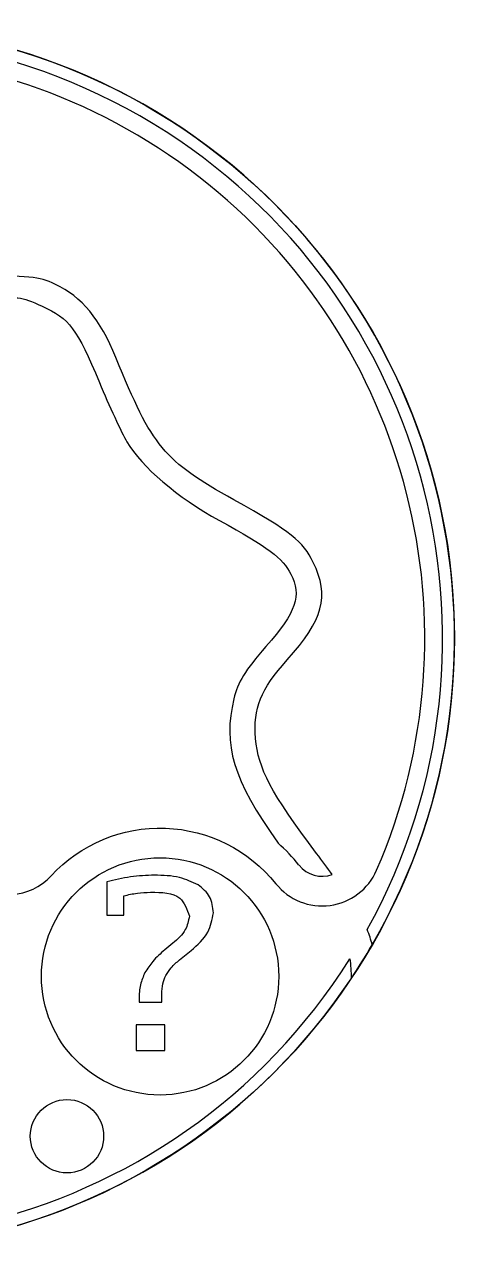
# Model space of a CAD drawing. Header units: millimetres. Extents: x -20.7 to 20.7, y -20.7 to 20.7.
# Drawn here: x 6.19 to 20.68, y -20.68 to 20.68 of the extents above; entities that cross this region are included whole.
import ezdxf

# ---------------------------------------------------------------- set-up
doc = ezdxf.new("R2010")
doc.units = ezdxf.units.MM
doc.layers.get('0').update_dxf_attribs({"linetype": 'CONTINUOUS'})

msp = doc.modelspace()

# ---------------------------------------------------------------- linework, layer by layer
for p, q in [((8.966, -8.224), (8.966, -9.351)), ((8.966, -8.224), (8.966, -9.351)), ((8.966, -8.224), (8.966, -9.351)), ((9.542, -9.351), (9.542, -8.691)), ((9.542, -9.351), (9.542, -8.691)), ((9.542, -9.351), (9.542, -8.691)), ((8.966, -9.351), (9.542, -9.351)), ((8.966, -9.351), (9.542, -9.351)), ((8.966, -9.351), (9.542, -9.351)), ((11.191, -10.292), (10.918, -10.518)), ((11.191, -10.292), (10.918, -10.518)), ((11.191, -10.292), (10.918, -10.518)), ((11.422, -10.851), (11.809, -10.539)), ((11.422, -10.851), (11.809, -10.539)), ((11.422, -10.851), (11.809, -10.539)), ((10.053, -12.168), (10.053, -12.277)), ((10.053, -12.168), (10.053, -12.277)), ((10.053, -12.168), (10.053, -12.277)), ((10.053, -12.277), (10.821, -12.277)), ((10.053, -12.277), (10.821, -12.277)), ((10.053, -12.277), (10.821, -12.277)), ((10.821, -12.277), (10.821, -12.001)), ((10.821, -12.277), (10.821, -12.001)), ((10.821, -12.277), (10.821, -12.001))]:
    msp.add_line(p, q)
for points in [[(-7.091, -8.016, 0.393426), (-4.373, -8.219, -0.35083), (4.373, -8.219, 0.393426), (7.091, -8.016, -0.458612), (14.665, -8.285, 0.565024), (18.061, -7.83, 1.523453), (-18.061, -7.83, 0.565024), (-14.665, -8.285, -0.458612)], [(-18.061, -7.83, 0.565024), (-14.665, -8.285, -0.458612), (-7.091, -8.016, 0.393426), (-4.373, -8.219, -0.35083), (4.373, -8.219, 0.393426), (7.091, -8.016, -0.458612), (14.665, -8.285, 0.565024), (18.061, -7.83, 1.523453)], [(-18.061, -7.83, 0.565024), (-14.665, -8.285, -0.458612), (-7.091, -8.016, 0.393426), (-4.373, -8.219, -0.35083), (4.373, -8.219, 0.393426), (7.091, -8.016, -0.458612), (14.665, -8.285, 0.565024), (18.061, -7.83, 1.523453)], [(-18.061, -7.83, 0.565024), (-14.665, -8.285, -0.458612), (-7.091, -8.016, 0.393426), (-4.373, -8.219, -0.35083), (4.373, -8.219, 0.393426), (7.091, -8.016, -0.458612), (14.665, -8.285, 0.565024), (18.061, -7.83, 1.523453)], [(-18.061, -7.83, 0.565024), (-14.665, -8.285, -0.458612), (-7.091, -8.016, 0.393426), (-4.373, -8.219, -0.35083), (4.373, -8.219, 0.393426), (7.091, -8.016, -0.458612), (14.665, -8.285, 0.565024), (18.061, -7.83, 1.523453)], [(-18.061, -7.83, 0.565024), (-14.665, -8.285, -0.458612), (-7.091, -8.016, 0.393426), (-4.373, -8.219, -0.35083), (4.373, -8.219, 0.393426), (7.091, -8.016, -0.458612), (14.665, -8.285, 0.565024), (18.061, -7.83, 1.523453)], [(-18.061, -7.83, 0.565024), (-14.665, -8.285, -0.458612), (-7.091, -8.016, 0.393426), (-4.373, -8.219, -0.35083), (4.373, -8.219, 0.393426), (7.091, -8.016, -0.458612), (14.665, -8.285, 0.565024), (18.061, -7.83, 1.523453)]]:
    msp.add_lwpolyline(points, format="xyb", close=True)
msp.add_lwpolyline([(9.956, -13.91), (10.918, -13.91), (10.918, -13.045), (9.956, -13.045)], close=True)
msp.add_lwpolyline([(9.956, -13.91), (10.918, -13.91), (10.918, -13.045), (9.956, -13.045)], close=True)
msp.add_lwpolyline([(9.956, -13.91), (10.918, -13.91), (10.918, -13.045), (9.956, -13.045)], close=True)
for centre, radius in [((0, 0), 20.685), ((10.762, -11.41), 4), ((10.762, -11.41), 4), ((10.762, -11.41), 4), ((10.762, -11.41), 4), ((10.762, -11.41), 4), ((10.762, -11.41), 4), ((10.762, -11.41), 4), ((7.625, -16.8), 1.236), ((7.625, -16.8), 1.236), ((7.625, -16.8), 1.236), ((7.625, -16.8), 1.236), ((7.625, -16.8), 1.236), ((7.625, -16.8), 1.236), ((7.625, -16.8), 1.236)]:
    msp.add_circle(centre, radius)
for centre, radius, start, end in [((0, 0), 20.685, -30.0151, 326.2645), ((0, 0), 20.285, -28.9962, 327.7561), ((0, 0), 20.285, -28.9962, 327.7561), ((0, 0), 20.285, -28.9962, 327.7561), ((0, 0), 20.285, -28.9962, 327.7561), ((0, 0), 20.285, -28.9962, 327.7561), ((0, 0), 20.285, -28.9962, 327.7561), ((0, 0), 20.285, -28.9962, 327.7561), ((10.762, -11.41), 6, 38.6921, 48.4755), ((10.762, -11.41), 6, 38.6921, 48.4755), ((10.762, -11.41), 6, 38.6921, 48.4755), ((10.762, -11.41), 6, 38.6921, 48.4755), ((10.762, -11.41), 6, 38.6921, 48.4755), ((10.762, -11.41), 6, 38.6921, 48.4755), ((10.762, -11.41), 6, 38.6921, 48.4755), ((10.762, -11.41), 6, 38.6921, 48.4755), ((16.226, -7.034), 1, 218.6921, 289.9144), ((16.226, -7.034), 1, 218.6921, 289.9144), ((16.226, -7.034), 1, 218.6921, 289.9144), ((16.226, -7.034), 1, 218.6921, 289.9144), ((16.226, -7.034), 1, 218.6921, 289.9144), ((16.226, -7.034), 1, 218.6921, 289.9144), ((16.226, -7.034), 1, 218.6921, 289.9144), ((16.226, -7.034), 1, 218.6921, 289.9144), ((0, 0), 20.685, 326.2645, 329.9849), ((0, 0), 20.685, 326.2645, 329.9849), ((0, 0), 20.685, 326.2645, 329.9849), ((0, 0), 20.685, 326.2645, 329.9849), ((0, 0), 20.685, 326.2645, 329.9849), ((0, 0), 20.685, 326.2645, 329.9849), ((0, 0), 20.685, 326.2645, 329.9849)]:
    msp.add_arc(centre, radius, start, end)
for points in [[(7.232, 11.925), (6.654, 12.196), (6.388, 12.22), (4.374, 12.186)], [(7.232, 11.925), (6.654, 12.196), (6.388, 12.22), (4.374, 12.186)], [(7.232, 11.925), (6.654, 12.196), (6.388, 12.22), (4.374, 12.186)], [(7.232, 11.925), (6.654, 12.196), (6.388, 12.22), (4.374, 12.186)], [(7.232, 11.925), (6.654, 12.196), (6.388, 12.22), (4.374, 12.186)], [(7.232, 11.925), (6.654, 12.196), (6.388, 12.22), (4.374, 12.186)], [(7.232, 11.925), (6.654, 12.196), (6.388, 12.22), (4.374, 12.186)], [(7.232, 11.925), (6.654, 12.196), (6.388, 12.22), (4.374, 12.186)], [(9.275, 9.453), (8.744, 10.756), (8.126, 11.504), (7.232, 11.925)], [(9.275, 9.453), (8.744, 10.756), (8.126, 11.504), (7.232, 11.925)], [(9.275, 9.453), (8.744, 10.756), (8.126, 11.504), (7.232, 11.925)], [(9.275, 9.453), (8.744, 10.756), (8.126, 11.504), (7.232, 11.925)], [(9.275, 9.453), (8.744, 10.756), (8.126, 11.504), (7.232, 11.925)], [(9.275, 9.453), (8.744, 10.756), (8.126, 11.504), (7.232, 11.925)], [(9.275, 9.453), (8.744, 10.756), (8.126, 11.504), (7.232, 11.925)], [(9.275, 9.453), (8.744, 10.756), (8.126, 11.504), (7.232, 11.925)], [(4.872, 11.373), (5.975, 11.534), (6.05, 11.527), (6.785, 11.191)], [(4.872, 11.373), (5.975, 11.534), (6.05, 11.527), (6.785, 11.191)], [(4.872, 11.373), (5.975, 11.534), (6.05, 11.527), (6.785, 11.191)], [(4.872, 11.373), (5.975, 11.534), (6.05, 11.527), (6.785, 11.191)], [(4.872, 11.373), (5.975, 11.534), (6.05, 11.527), (6.785, 11.191)], [(4.872, 11.373), (5.975, 11.534), (6.05, 11.527), (6.785, 11.191)], [(4.872, 11.373), (5.975, 11.534), (6.05, 11.527), (6.785, 11.191)], [(4.872, 11.373), (5.975, 11.534), (6.05, 11.527), (6.785, 11.191)], [(6.785, 11.191), (7.711, 10.767), (7.961, 10.433), (8.718, 8.612)], [(6.785, 11.191), (7.711, 10.767), (7.961, 10.433), (8.718, 8.612)], [(6.785, 11.191), (7.711, 10.767), (7.961, 10.433), (8.718, 8.612)], [(6.785, 11.191), (7.711, 10.767), (7.961, 10.433), (8.718, 8.612)], [(6.785, 11.191), (7.711, 10.767), (7.961, 10.433), (8.718, 8.612)], [(6.785, 11.191), (7.711, 10.767), (7.961, 10.433), (8.718, 8.612)], [(6.785, 11.191), (7.711, 10.767), (7.961, 10.433), (8.718, 8.612)], [(6.785, 11.191), (7.711, 10.767), (7.961, 10.433), (8.718, 8.612)], [(13.253, 4.657), (10.88, 5.983), (10.503, 6.438), (9.275, 9.453)], [(13.253, 4.657), (10.88, 5.983), (10.503, 6.438), (9.275, 9.453)], [(13.253, 4.657), (10.88, 5.983), (10.503, 6.438), (9.275, 9.453)], [(13.253, 4.657), (10.88, 5.983), (10.503, 6.438), (9.275, 9.453)], [(13.253, 4.657), (10.88, 5.983), (10.503, 6.438), (9.275, 9.453)], [(13.253, 4.657), (10.88, 5.983), (10.503, 6.438), (9.275, 9.453)], [(13.253, 4.657), (10.88, 5.983), (10.503, 6.438), (9.275, 9.453)], [(13.253, 4.657), (10.88, 5.983), (10.503, 6.438), (9.275, 9.453)], [(8.718, 8.612), (9.041, 7.836), (9.459, 6.939), (9.646, 6.619)], [(8.718, 8.612), (9.041, 7.836), (9.459, 6.939), (9.646, 6.619)], [(8.718, 8.612), (9.041, 7.836), (9.459, 6.939), (9.646, 6.619)], [(8.718, 8.612), (9.041, 7.836), (9.459, 6.939), (9.646, 6.619)], [(8.718, 8.612), (9.041, 7.836), (9.459, 6.939), (9.646, 6.619)], [(8.718, 8.612), (9.041, 7.836), (9.459, 6.939), (9.646, 6.619)], [(8.718, 8.612), (9.041, 7.836), (9.459, 6.939), (9.646, 6.619)], [(8.718, 8.612), (9.041, 7.836), (9.459, 6.939), (9.646, 6.619)], [(9.646, 6.619), (10.148, 5.761), (11.337, 4.748), (12.764, 3.962)], [(9.646, 6.619), (10.148, 5.761), (11.337, 4.748), (12.764, 3.962)], [(9.646, 6.619), (10.148, 5.761), (11.337, 4.748), (12.764, 3.962)], [(9.646, 6.619), (10.148, 5.761), (11.337, 4.748), (12.764, 3.962)], [(9.646, 6.619), (10.148, 5.761), (11.337, 4.748), (12.764, 3.962)], [(9.646, 6.619), (10.148, 5.761), (11.337, 4.748), (12.764, 3.962)], [(9.646, 6.619), (10.148, 5.761), (11.337, 4.748), (12.764, 3.962)], [(9.646, 6.619), (10.148, 5.761), (11.337, 4.748), (12.764, 3.962)], [(15.926, 2.551), (15.579, 3.269), (15.19, 3.574), (13.253, 4.657)], [(15.926, 2.551), (15.579, 3.269), (15.19, 3.574), (13.253, 4.657)], [(15.926, 2.551), (15.579, 3.269), (15.19, 3.574), (13.253, 4.657)], [(15.926, 2.551), (15.579, 3.269), (15.19, 3.574), (13.253, 4.657)], [(15.926, 2.551), (15.579, 3.269), (15.19, 3.574), (13.253, 4.657)], [(15.926, 2.551), (15.579, 3.269), (15.19, 3.574), (13.253, 4.657)], [(15.926, 2.551), (15.579, 3.269), (15.19, 3.574), (13.253, 4.657)], [(15.926, 2.551), (15.579, 3.269), (15.19, 3.574), (13.253, 4.657)], [(12.764, 3.962), (14.396, 3.064), (14.893, 2.691), (15.171, 2.154)], [(12.764, 3.962), (14.396, 3.064), (14.893, 2.691), (15.171, 2.154)], [(12.764, 3.962), (14.396, 3.064), (14.893, 2.691), (15.171, 2.154)], [(12.764, 3.962), (14.396, 3.064), (14.893, 2.691), (15.171, 2.154)], [(12.764, 3.962), (14.396, 3.064), (14.893, 2.691), (15.171, 2.154)], [(12.764, 3.962), (14.396, 3.064), (14.893, 2.691), (15.171, 2.154)], [(12.764, 3.962), (14.396, 3.064), (14.893, 2.691), (15.171, 2.154)], [(12.764, 3.962), (14.396, 3.064), (14.893, 2.691), (15.171, 2.154)], [(15.048, -0.739), (16.268, 0.622), (16.478, 1.41), (15.926, 2.551)], [(15.048, -0.739), (16.268, 0.622), (16.478, 1.41), (15.926, 2.551)], [(15.048, -0.739), (16.268, 0.622), (16.478, 1.41), (15.926, 2.551)], [(15.048, -0.739), (16.268, 0.622), (16.478, 1.41), (15.926, 2.551)], [(15.048, -0.739), (16.268, 0.622), (16.478, 1.41), (15.926, 2.551)], [(15.048, -0.739), (16.268, 0.622), (16.478, 1.41), (15.926, 2.551)], [(15.048, -0.739), (16.268, 0.622), (16.478, 1.41), (15.926, 2.551)], [(15.048, -0.739), (16.268, 0.622), (16.478, 1.41), (15.926, 2.551)], [(15.171, 2.154), (15.544, 1.433), (15.353, 0.877), (14.332, -0.289)], [(15.171, 2.154), (15.544, 1.433), (15.353, 0.877), (14.332, -0.289)], [(15.171, 2.154), (15.544, 1.433), (15.353, 0.877), (14.332, -0.289)], [(15.171, 2.154), (15.544, 1.433), (15.353, 0.877), (14.332, -0.289)], [(15.171, 2.154), (15.544, 1.433), (15.353, 0.877), (14.332, -0.289)], [(15.171, 2.154), (15.544, 1.433), (15.353, 0.877), (14.332, -0.289)], [(15.171, 2.154), (15.544, 1.433), (15.353, 0.877), (14.332, -0.289)], [(15.171, 2.154), (15.544, 1.433), (15.353, 0.877), (14.332, -0.289)], [(14.332, -0.289), (13.627, -1.093), (13.383, -1.491), (13.248, -2.056)], [(14.332, -0.289), (13.627, -1.093), (13.383, -1.491), (13.248, -2.056)], [(14.332, -0.289), (13.627, -1.093), (13.383, -1.491), (13.248, -2.056)], [(14.332, -0.289), (13.627, -1.093), (13.383, -1.491), (13.248, -2.056)], [(14.332, -0.289), (13.627, -1.093), (13.383, -1.491), (13.248, -2.056)], [(14.332, -0.289), (13.627, -1.093), (13.383, -1.491), (13.248, -2.056)], [(14.332, -0.289), (13.627, -1.093), (13.383, -1.491), (13.248, -2.056)], [(14.332, -0.289), (13.627, -1.093), (13.383, -1.491), (13.248, -2.056)], [(13.983, -3.388), (13.898, -2.361), (14.145, -1.746), (15.048, -0.739)], [(13.983, -3.388), (13.898, -2.361), (14.145, -1.746), (15.048, -0.739)], [(13.983, -3.388), (13.898, -2.361), (14.145, -1.746), (15.048, -0.739)], [(13.983, -3.388), (13.898, -2.361), (14.145, -1.746), (15.048, -0.739)], [(13.983, -3.388), (13.898, -2.361), (14.145, -1.746), (15.048, -0.739)], [(13.983, -3.388), (13.898, -2.361), (14.145, -1.746), (15.048, -0.739)], [(13.983, -3.388), (13.898, -2.361), (14.145, -1.746), (15.048, -0.739)], [(13.983, -3.388), (13.898, -2.361), (14.145, -1.746), (15.048, -0.739)], [(13.248, -2.056), (12.879, -3.592), (13.214, -4.777), (14.74, -6.918)], [(13.248, -2.056), (12.879, -3.592), (13.214, -4.777), (14.74, -6.918)], [(13.248, -2.056), (12.879, -3.592), (13.214, -4.777), (14.74, -6.918)], [(13.248, -2.056), (12.879, -3.592), (13.214, -4.777), (14.74, -6.918)], [(13.248, -2.056), (12.879, -3.592), (13.214, -4.777), (14.74, -6.918)], [(13.248, -2.056), (12.879, -3.592), (13.214, -4.777), (14.74, -6.918)], [(13.248, -2.056), (12.879, -3.592), (13.214, -4.777), (14.74, -6.918)], [(13.248, -2.056), (12.879, -3.592), (13.214, -4.777), (14.74, -6.918)], [(16.038, -7.265), (14.499, -5.218), (14.067, -4.404), (13.983, -3.388)], [(16.038, -7.265), (14.499, -5.218), (14.067, -4.404), (13.983, -3.388)], [(16.038, -7.265), (14.499, -5.218), (14.067, -4.404), (13.983, -3.388)], [(16.038, -7.265), (14.499, -5.218), (14.067, -4.404), (13.983, -3.388)], [(16.038, -7.265), (14.499, -5.218), (14.067, -4.404), (13.983, -3.388)], [(16.038, -7.265), (14.499, -5.218), (14.067, -4.404), (13.983, -3.388)], [(16.038, -7.265), (14.499, -5.218), (14.067, -4.404), (13.983, -3.388)], [(16.038, -7.265), (14.499, -5.218), (14.067, -4.404), (13.983, -3.388)], [(16.566, -7.975), (16.409, -7.76), (16.233, -7.524), (16.038, -7.265)], [(16.566, -7.975), (16.409, -7.76), (16.233, -7.524), (16.038, -7.265)], [(16.566, -7.975), (16.409, -7.76), (16.233, -7.524), (16.038, -7.265)], [(16.566, -7.975), (16.409, -7.76), (16.233, -7.524), (16.038, -7.265)], [(16.566, -7.975), (16.409, -7.76), (16.233, -7.524), (16.038, -7.265)], [(16.566, -7.975), (16.409, -7.76), (16.233, -7.524), (16.038, -7.265)], [(16.566, -7.975), (16.409, -7.76), (16.233, -7.524), (16.038, -7.265)], [(16.566, -7.975), (16.409, -7.76), (16.233, -7.524), (16.038, -7.265)], [(17.911, -10.347), (17.871, -10.175), (17.817, -10.008), (17.742, -9.833)], [(17.911, -10.347), (17.871, -10.175), (17.817, -10.008), (17.742, -9.833)], [(17.911, -10.347), (17.871, -10.175), (17.817, -10.008), (17.742, -9.833)], [(17.911, -10.347), (17.871, -10.175), (17.817, -10.008), (17.742, -9.833)], [(17.911, -10.347), (17.871, -10.175), (17.817, -10.008), (17.742, -9.833)], [(17.911, -10.347), (17.871, -10.175), (17.817, -10.008), (17.742, -9.833)], [(17.911, -10.347), (17.871, -10.175), (17.817, -10.008), (17.742, -9.833)], [(17.157, -10.823), (17.189, -11.028), (17.201, -11.243), (17.202, -11.488)], [(17.157, -10.823), (17.189, -11.028), (17.201, -11.243), (17.202, -11.488)], [(17.157, -10.823), (17.189, -11.028), (17.201, -11.243), (17.202, -11.488)], [(17.157, -10.823), (17.189, -11.028), (17.201, -11.243), (17.202, -11.488)], [(17.157, -10.823), (17.189, -11.028), (17.201, -11.243), (17.202, -11.488)], [(17.157, -10.823), (17.189, -11.028), (17.201, -11.243), (17.202, -11.488)], [(17.157, -10.823), (17.189, -11.028), (17.201, -11.243), (17.202, -11.488)]]:
    msp.add_open_spline(points, degree=3)
for points, knots in [([(10.571, -7.998), (10.3, -8.008), (9.757, -8.027), (9.23, -8.158), (8.966, -8.224)], [-0.1625414, -0.1625414, -0.1625414, -0.1625414, -0.0814791, 0, 0, 0, 0]), ([(10.571, -7.998), (10.3, -8.008), (9.757, -8.027), (9.23, -8.158), (8.966, -8.224)], [-0.1625414, -0.1625414, -0.1625414, -0.1625414, -0.0814791, 0, 0, 0, 0]), ([(10.571, -7.998), (10.3, -8.008), (9.757, -8.027), (9.23, -8.158), (8.966, -8.224)], [-0.1625414, -0.1625414, -0.1625414, -0.1625414, -0.0814791, 0, 0, 0, 0]), ([(12.046, -8.326), (11.841, -8.231), (11.375, -8.014), (10.86, -8.004), (10.571, -7.998)], [-0.1525483, -0.1525483, -0.1525483, -0.1525483, -0.0853989, 0, 0, 0, 0]), ([(12.046, -8.326), (11.841, -8.231), (11.375, -8.014), (10.86, -8.004), (10.571, -7.998)], [-0.1525483, -0.1525483, -0.1525483, -0.1525483, -0.0853989, 0, 0, 0, 0]), ([(12.046, -8.326), (11.841, -8.231), (11.375, -8.014), (10.86, -8.004), (10.571, -7.998)], [-0.1525483, -0.1525483, -0.1525483, -0.1525483, -0.0853989, 0, 0, 0, 0]), ([(9.542, -8.691), (9.693, -8.657), (9.988, -8.591), (10.291, -8.58), (10.439, -8.575)], [-0.0905595, -0.0905595, -0.0905595, -0.0905595, -0.04432774, 0, 0, 0, 0]), ([(9.542, -8.691), (9.693, -8.657), (9.988, -8.591), (10.291, -8.58), (10.439, -8.575)], [-0.0905595, -0.0905595, -0.0905595, -0.0905595, -0.04432774, 0, 0, 0, 0]), ([(9.542, -8.691), (9.693, -8.657), (9.988, -8.591), (10.291, -8.58), (10.439, -8.575)], [-0.0905595, -0.0905595, -0.0905595, -0.0905595, -0.04432774, 0, 0, 0, 0]), ([(10.439, -8.575), (10.817, -8.575), (11.454, -8.574), (11.666, -9.148), (11.752, -9.381)], [-0.1693201, -0.1693201, -0.1693201, -0.1693201, -0.0687813, 0, 0, 0, 0]), ([(10.439, -8.575), (10.817, -8.575), (11.454, -8.574), (11.666, -9.148), (11.752, -9.381)], [-0.1693201, -0.1693201, -0.1693201, -0.1693201, -0.0687813, 0, 0, 0, 0]), ([(10.439, -8.575), (10.817, -8.575), (11.454, -8.574), (11.666, -9.148), (11.752, -9.381)], [-0.1693201, -0.1693201, -0.1693201, -0.1693201, -0.0687813, 0, 0, 0, 0]), ([(12.559, -9.269), (12.538, -9.076), (12.496, -8.691), (12.196, -8.447), (12.046, -8.326)], [-0.1112879, -0.1112879, -0.1112879, -0.1112879, -0.0554339, 0, 0, 0, 0]), ([(12.559, -9.269), (12.538, -9.076), (12.496, -8.691), (12.196, -8.447), (12.046, -8.326)], [-0.1112879, -0.1112879, -0.1112879, -0.1112879, -0.0554339, 0, 0, 0, 0]), ([(12.559, -9.269), (12.538, -9.076), (12.496, -8.691), (12.196, -8.447), (12.046, -8.326)], [-0.1112879, -0.1112879, -0.1112879, -0.1112879, -0.0554339, 0, 0, 0, 0]), ([(11.752, -9.381), (11.718, -9.539), (11.64, -9.905), (11.354, -10.152), (11.191, -10.292)], [-0.1095903, -0.1095903, -0.1095903, -0.1095903, -0.0623033, 0, 0, 0, 0]), ([(11.752, -9.381), (11.718, -9.539), (11.64, -9.905), (11.354, -10.152), (11.191, -10.292)], [-0.1095903, -0.1095903, -0.1095903, -0.1095903, -0.0623033, 0, 0, 0, 0]), ([(11.752, -9.381), (11.718, -9.539), (11.64, -9.905), (11.354, -10.152), (11.191, -10.292)], [-0.1095903, -0.1095903, -0.1095903, -0.1095903, -0.0623033, 0, 0, 0, 0]), ([(11.809, -10.539), (12.027, -10.349), (12.42, -10.005), (12.516, -9.496), (12.559, -9.269)], [-0.151371, -0.151371, -0.151371, -0.151371, -0.0675414, 0, 0, 0, 0]), ([(11.809, -10.539), (12.027, -10.349), (12.42, -10.005), (12.516, -9.496), (12.559, -9.269)], [-0.151371, -0.151371, -0.151371, -0.151371, -0.0675414, 0, 0, 0, 0]), ([(11.809, -10.539), (12.027, -10.349), (12.42, -10.005), (12.516, -9.496), (12.559, -9.269)], [-0.151371, -0.151371, -0.151371, -0.151371, -0.0675414, 0, 0, 0, 0]), ([(10.918, -10.518), (10.777, -10.64), (10.519, -10.864), (10.335, -11.152), (10.252, -11.283)], [-0.1019228, -0.1019228, -0.1019228, -0.1019228, -0.0463094, 0, 0, 0, 0]), ([(10.918, -10.518), (10.777, -10.64), (10.519, -10.864), (10.335, -11.152), (10.252, -11.283)], [-0.1019228, -0.1019228, -0.1019228, -0.1019228, -0.0463094, 0, 0, 0, 0]), ([(10.918, -10.518), (10.777, -10.64), (10.519, -10.864), (10.335, -11.152), (10.252, -11.283)], [-0.1019228, -0.1019228, -0.1019228, -0.1019228, -0.0463094, 0, 0, 0, 0]), ([(10.953, -11.377), (11.011, -11.288), (11.14, -11.089), (11.322, -10.936), (11.422, -10.851)], [-0.07080424, -0.07080424, -0.07080424, -0.07080424, -0.03912477, 0, 0, 0, 0]), ([(10.953, -11.377), (11.011, -11.288), (11.14, -11.089), (11.322, -10.936), (11.422, -10.851)], [-0.07080424, -0.07080424, -0.07080424, -0.07080424, -0.03912477, 0, 0, 0, 0]), ([(10.953, -11.377), (11.011, -11.288), (11.14, -11.089), (11.322, -10.936), (11.422, -10.851)], [-0.07080424, -0.07080424, -0.07080424, -0.07080424, -0.03912477, 0, 0, 0, 0]), ([(10.252, -11.283), (10.194, -11.417), (10.072, -11.7), (10.06, -12.007), (10.053, -12.168)], [-0.09145367, -0.09145367, -0.09145367, -0.09145367, -0.04789839, 0, 0, 0, 0]), ([(10.252, -11.283), (10.194, -11.417), (10.072, -11.7), (10.06, -12.007), (10.053, -12.168)], [-0.09145367, -0.09145367, -0.09145367, -0.09145367, -0.04789839, 0, 0, 0, 0]), ([(10.252, -11.283), (10.194, -11.417), (10.072, -11.7), (10.06, -12.007), (10.053, -12.168)], [-0.09145367, -0.09145367, -0.09145367, -0.09145367, -0.04789839, 0, 0, 0, 0]), ([(10.821, -12.001), (10.825, -11.885), (10.832, -11.669), (10.915, -11.47), (10.953, -11.377)], [-0.0642194, -0.0642194, -0.0642194, -0.0642194, -0.02995835, 0, 0, 0, 0]), ([(10.821, -12.001), (10.825, -11.885), (10.832, -11.669), (10.915, -11.47), (10.953, -11.377)], [-0.0642194, -0.0642194, -0.0642194, -0.0642194, -0.02995835, 0, 0, 0, 0]), ([(10.821, -12.001), (10.825, -11.885), (10.832, -11.669), (10.915, -11.47), (10.953, -11.377)], [-0.0642194, -0.0642194, -0.0642194, -0.0642194, -0.02995835, 0, 0, 0, 0])]:
    msp.add_open_spline(points, degree=3, knots=knots)

doc.saveas('drawing.dxf')
